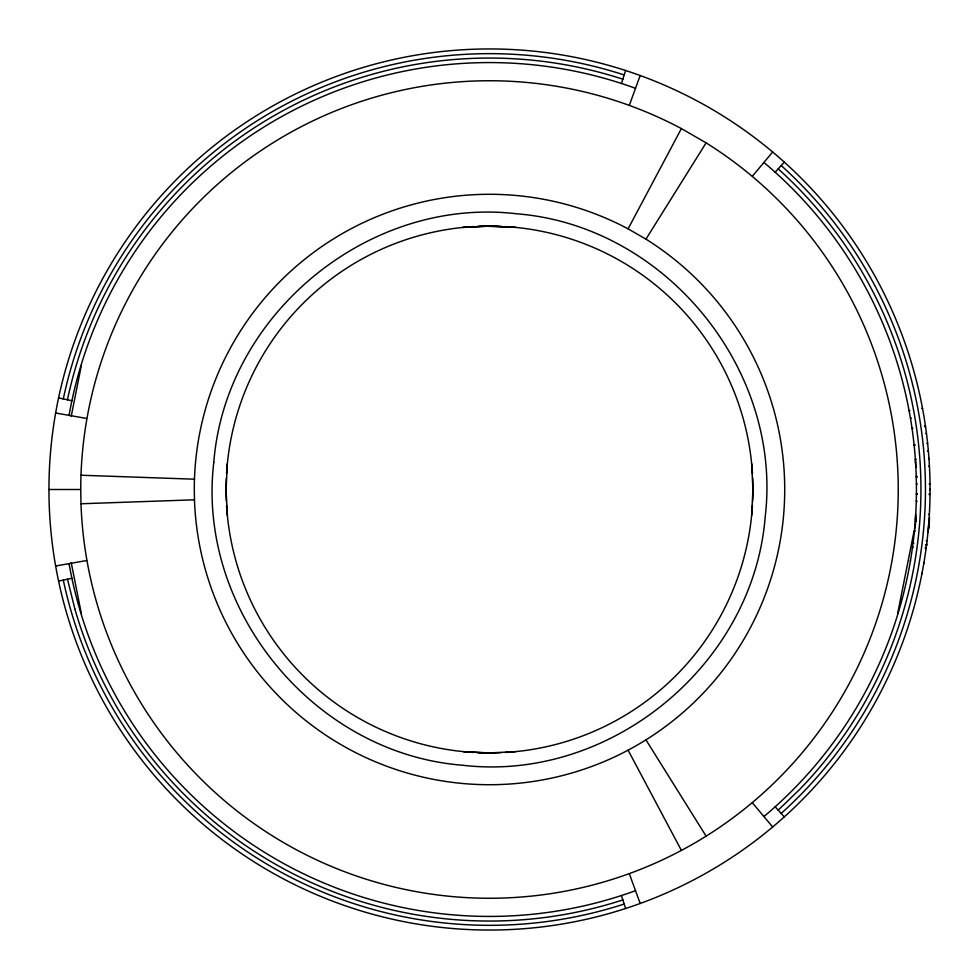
<?xml version="1.0" encoding="UTF-8"?>
<svg xmlns="http://www.w3.org/2000/svg" width="979" height="979" viewBox="0 0 979 979"><rect width="100%" height="100%" fill="white"/><g stroke="black" fill="none" stroke-linecap="round" stroke-linejoin="round"><path stroke-width="1.47" d="M930.05 490.038L930.05 489.267M916.393 494.089L917.25 493.759M916.271 500.881L917.115 501.334M227.348 463.679L226.076 489.5L227.348 515.321M751.652 515.321L752.924 489.5L751.652 463.679M915.708 514.122L915.353 519.776L916.197 519.837M915.255 521.048L916.099 521.256M914.496 530.067L915.255 531.01M928.055 531.352L927.97 532.246M926.538 544.985L925.718 544.703M926.513 545.242L926.685 543.834M926.489 545.425L926.575 544.679M926.256 547.237L925.351 547.555M912.514 547.114L913.334 547.457M910.507 560.331L910.397 561.016M923.748 563.745L923.931 562.644M922.047 573.07L921.912 573.767M71.21 416.369L81.294 365.669M897.706 613.331L914.019 531.316M621.42 83.472L625.642 70.512M629.436 105.01L640.18 75.518M706.104 142.861L645.944 239.145A295.217 295.217 0 0 1 637.109 745.166A295.217 295.217 0 0 1 194.466 499.804L194.283 489.5A295.217 295.217 0 0 1 628.09 228.841L681.396 128.592L706.104 142.861A408.757 408.757 0 0 1 693.878 843.494A408.757 408.757 0 0 1 80.988 503.769L80.743 489.5A408.757 408.757 0 0 1 681.396 128.592M752.508 176.061L772.676 152.014M775.172 172.231L784.289 162.11M778.207 810.147L800.051 789.037A431.494 431.494 0 0 0 778.195 168.877M58.581 581.098L71.908 578.259M909.932 410.568L909.112 410.813M921.643 408.378L922.499 408.292M55.644 565.997L86.556 560.551M911.265 418.033L910.482 418.559M924.568 425.841L925.412 425.718M911.987 428.153L912.893 428.447M924.69 426.746L925.596 426.991M925.62 433.55L926.464 433.452M914.08 444.833L914.924 444.735M926.783 443.487L927.627 443.401M914.141 445.421L914.986 445.335M927.529 451.246L928.337 450.719M915.549 462.235L915.353 459.31L916.209 459.249M928.581 466.175L929.45 466.653M462.675 227.446L489.5 226.076L515.321 227.348L484.128 226.137M463.679 227.348L489.5 226.076M515.321 751.652L489.5 752.924L463.679 751.652L484.128 752.863M80.988 503.769L194.466 499.804M917.078 476.455L916.209 476.088M916.246 477.36L917.103 477.336M916.393 484.042L917.237 484.03M929.157 483.871L930.013 483.859M48.962 489.5L80.351 489.5M929.181 493.881L930.026 493.881M916.393 494.346L917.25 494.346M929.169 494.493L930.026 494.493M80.988 475.231L194.466 479.196M928.496 514.379L929.34 514.428M926.207 540.714L927.052 540.812M913.04 543.1L913.896 543.198M925.228 548.436L926.073 548.546M55.644 413.003L86.556 418.449M58.581 397.902L71.908 400.741M628.09 228.841L645.944 239.145M775.172 806.769L784.289 816.89M752.508 802.939L772.676 826.986M645.944 739.855L706.104 836.152M628.09 750.159L681.396 850.408M629.436 873.99L640.18 903.482M621.42 895.528L625.642 908.488M74.82 608.681L67.465 579.213M71.21 562.631L81.294 613.331M928.949 458.343L929.01 459.188M915.524 461.819L915.854 467.362M930.05 488.864L930.05 489.463A440.55 440.55 0 0 1 269.225 871.029A440.55 440.55 0 0 1 269.225 107.971A440.55 440.55 0 0 1 930.05 489.5M929.524 517.707A27.155 1.53 -83.4 0 1 928.79 528.746M915.891 516.863A26.139 1.42 -83.4 0 1 915.206 527.4M928.692 524.646A25.466 0.881 -83.7 0 1 928.251 529.835M914.986 525.05A24.61 0.82 -83.7 0 1 914.68 528.562M752.435 505.409A263.424 263.424 0 0 1 505.409 752.447M501.077 752.667A263.424 263.424 0 0 1 477.923 752.667M473.591 752.447A263.424 263.424 0 0 1 226.553 505.409M226.333 501.077A263.424 263.424 0 0 1 226.333 477.923M226.553 473.591A263.424 263.424 0 0 1 473.591 226.565M477.923 226.333A263.424 263.424 0 0 1 501.077 226.333M505.409 226.565A263.424 263.424 0 0 1 752.435 473.591M752.667 477.923A263.424 263.424 0 0 1 752.667 501.077M781.193 165.549A435.839 435.839 0 0 1 781.169 813.439M624.357 903.972A435.839 435.839 0 0 1 63.317 580.18M63.28 398.955A435.839 435.839 0 0 1 624.357 75.004M622.852 899.921A431.494 431.494 0 0 1 74.796 608.779M67.429 399.799A431.494 431.494 0 0 1 622.901 79.201M763.926 162.453A426.93 426.93 0 0 1 763.926 816.547M635.518 890.682A426.93 426.93 0 0 1 69.056 563.635M69.056 415.365A426.93 426.93 0 0 1 635.518 88.318M213.789 462.345C196.265 610.003 314.112 753.585 462.345 765.211C610.003 782.735 753.585 664.888 765.211 516.655C782.735 368.997 664.888 225.415 516.655 213.789C368.997 196.265 225.415 314.112 213.789 462.345"/></g></svg>
